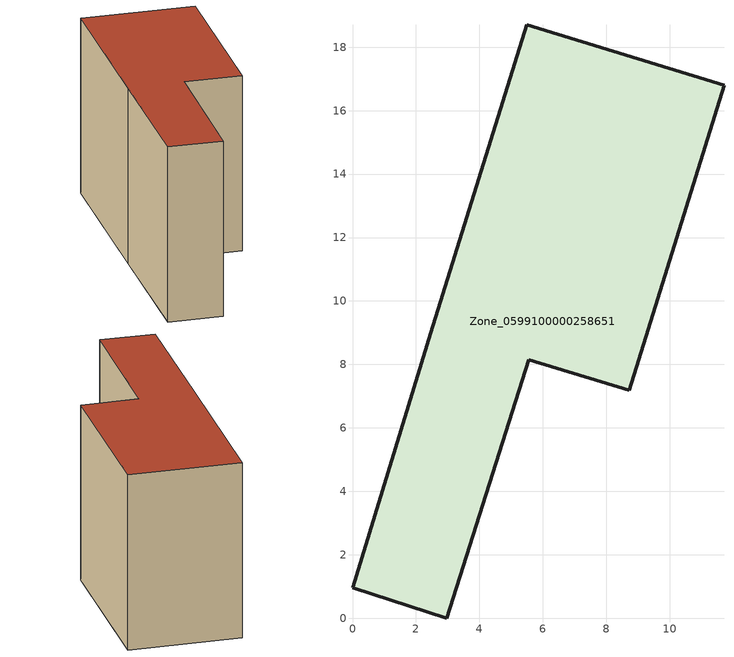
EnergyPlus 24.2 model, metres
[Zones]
Zone_0599100000258651
 floor ground (C_G): 0,0.96 2.46,8.99 5.49,18.7 11.71,16.79 8.72,7.18 5.56,8.14 2.98,0 z0
 wall outside (C_F): 2.46,8.99 0,0.96 2.98,0 5.56,8.14 8.72,7.18 11.71,16.79 5.49,18.7 2.46,8.99 z0:10.48
 roof outside (C_R): 2.98,0 5.56,8.14 8.72,7.18 11.71,16.79 5.49,18.7 2.46,8.99 0,0.96 z10.48
[BUILDING]
Pand.0599100000258651: North Axis=0; Terrain=City; Loads Convergence Tolerance Value=0.04; Temperature Convergence Tolerance Value=0.4; Solar Distribution=FullExterior; Maximum Number of Warmup Days=25; Minimum Number of Warmup Days=1
[Site:Location]
Rotterdam.The.Hague.AP_ZH_NLD Design_Conditions: Latitude=51.96; Longitude=4.45; Time Zone=1; Elevation=-4.5
[SITE:GROUNDTEMPERATURE:BUILDINGSURFACE]
18, 18, 18, 18, 18, 18, 18, 18, 18, 18, 18, 18
[MATERIAL] Thermal Absorptance=0.9; Solar Absorptance=0.7; Visible Absorptance=0.7
Name | Roughness | Thickness | Conductivity | Density | Specific Heat
G.TI.1946 | MediumSmooth | 0.15 | 1 | 540 | 1210
F.TI.1946 | Rough | 0.3 | 0.857143 | 1920 | 840
R.TI.1946 | MediumRough | 0.2 | 0.1 | 1500 | 1000
[CONSTRUCTION]
C_G: G.TI.1946
C_F: F.TI.1946
C_R: R.TI.1946
[ZONE]
Zone_0599100000258651: Type=1; Multiplier=1; Ceiling Height=Autocalculate; Volume=Autocalculate; Floor Area=autocalculate; Part of Total Floor Area=Yes
[ZONEINFILTRATION:DESIGNFLOWRATE]
Infil_Zone_0599100000258651: Zone or ZoneList or Space or SpaceList=Zone_0599100000258651; Schedule=AlwaysOn; Design Flow Rate Calculation Method=Flow/Area; Flow Rate per Floor Area=0.003; Constant Term Coefficient=1; Temperature Term Coefficient=0; Velocity Term Coefficient=0; Velocity Squared Term Coefficient=0
[HVACTEMPLATE:ZONE:IDEALLOADSAIRSYSTEM]
Zone_0599100000258651: Maximum Heating Supply Air Temperature=50; Minimum Cooling Supply Air Temperature=13; Maximum Heating Supply Air Humidity Ratio=0.0156; Minimum Cooling Supply Air Humidity Ratio=0.0077; Heating Limit=NoLimit; Cooling Limit=NoLimit; Dehumidification Control Type=ConstantSensibleHeatRatio; Cooling Sensible Heat Ratio=0.7; Dehumidification Setpoint=60; Humidification Control Type=None; Humidification Setpoint=30; Outdoor Air Method=None; Outdoor Air Flow Rate per Person=0.00944; Outdoor Air Flow Rate per Zone Floor Area=0; Outdoor Air Flow Rate per Zone=0; Demand Controlled Ventilation Type=None; Outdoor Air Economizer Type=NoEconomizer; Heat Recovery Type=None; Sensible Heat Recovery Effectiveness=0.7; Latent Heat Recovery Effectiveness=0.65
[ZONECONTROL:THERMOSTAT]
ThermostatControl_Zone_0599100000258651: Zone or ZoneList=Zone_0599100000258651; Control Type Schedule=DualSetpointControlType; Control 1=Thermostat_Zone_0599100000258651; Temperature Difference Between Cutout And Setpoint=0
[THERMOSTATSETPOINT:DUALSETPOINT]
Thermostat_Zone_0599100000258651: Heating Setpoint Temperature Schedule=HeatingSetpoint_Zone_0599100000258651; Cooling Setpoint Temperature Schedule=CoolingSetpoint_Zone_0599100000258651
[SCHEDULE:COMPACT]
HeatingSetpoint_Zone_0599100000258651: Through: 12/31, For: AllDays, Until: 24:00, 21
CoolingSetpoint_Zone_0599100000258651: Through: 12/31, For: AllDays, Until: 24:00, 24
DualSetpointControlType: Through: 12/31, For: AllDays, Until: 24:00, 4
AlwaysOn: Through: 12/31, For: AllDays, Until: 24:00, 1
